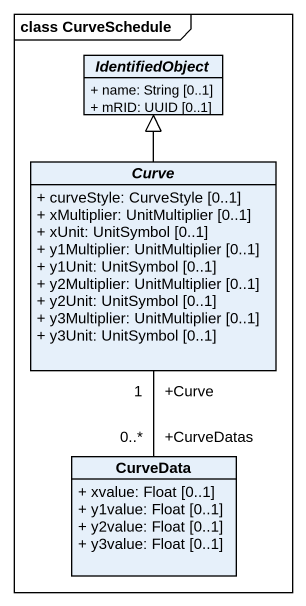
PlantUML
@startuml
mainframe class CurveSchedule
hide circle
hide empty members
skinparam classAttributeIconSize 0
abstract class IdentifiedObject {
  + name: String [0..1]
  + mRID: UUID [0..1]
}
abstract class Curve {
  + curveStyle: CurveStyle [0..1]
  + xMultiplier: UnitMultiplier [0..1]
  + xUnit: UnitSymbol [0..1]
  + y1Multiplier: UnitMultiplier [0..1]
  + y1Unit: UnitSymbol [0..1]
  + y2Multiplier: UnitMultiplier [0..1]
  + y2Unit: UnitSymbol [0..1]
  + y3Multiplier: UnitMultiplier [0..1]
  + y3Unit: UnitSymbol [0..1]
}
class CurveData {
  + xvalue: Float [0..1]
  + y1value: Float [0..1]
  + y2value: Float [0..1]
  + y3value: Float [0..1]
}
Curve -up-|> IdentifiedObject
CurveData "+CurveDatas\n0..*" -up- "+Curve\n1" Curve
@enduml
